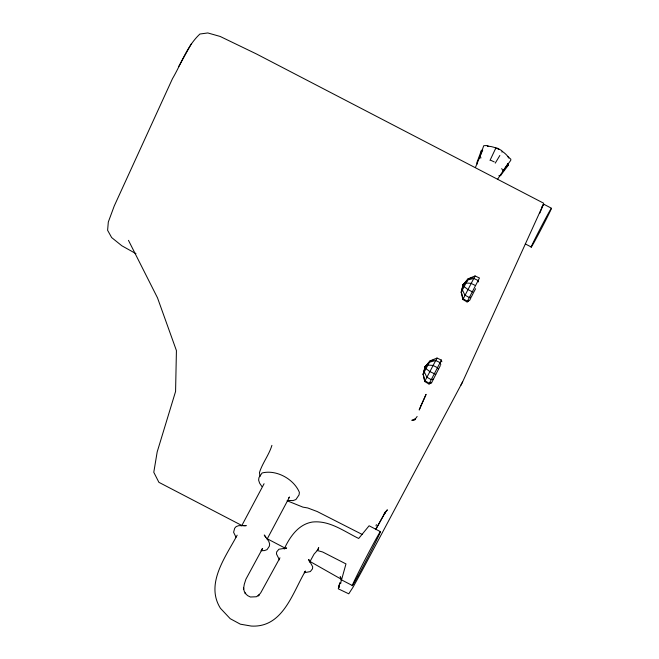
<?xml version="1.0" encoding="UTF-8"?>
<svg xmlns="http://www.w3.org/2000/svg" width="659" height="659" viewBox="0 0 659 659"><rect width="100%" height="100%" fill="white"/><g stroke="black" fill="none" stroke-linecap="round" stroke-linejoin="round"><path stroke-width="0.99" d="M441.827 361.799L441.423 360.094L437.024 358.059L430.187 360.819L425.096 366.799L424.289 371.857L423.127 374.403L424.808 381.586L428.993 384.016L431.439 383.044L440.336 365.613M340.67 583.668L341.197 580.53L340.769 578.931L309.961 561.452M481.185 151.776L481.416 150.425A3.74 1.763 22.6 0 1 482.643 150.095M339.336 584.591L338.792 587.704L339.92 582.778L338.289 588.808L348.759 593.817L353.199 586.938L362.409 570.068L462.634 381.841L543.321 204.479L539.845 213.046M440.797 364.765L439.981 362.565L435.607 360.489L429.363 362.219L425.096 366.799L423.951 373.002L423.127 374.403L425.096 366.799L430.187 360.819L424.289 371.857L426.818 377.187L431.044 379.535L433.185 379.222M462.008 290.907L463.153 284.713L468.244 278.732L475.081 275.973L479.48 277.999L467.05 301.929L462.865 299.499L461.185 292.308L463.153 284.713L468.244 278.732L461.185 292.308M427.057 365.086L425.096 366.799L423.251 373.983L424.808 381.586M341.634 579.525L345.975 563.915L322.663 551.995L317.481 550.553M376.025 525.882L376.38 524.613M428.993 384.016L441.423 360.094L441.201 360.827M436.81 358.784L437.024 358.059L425.022 380.861L429.215 383.283L431.629 382.409M462.865 299.499L475.081 275.973L474.867 276.698M271.912 445.36C269.029 454.965 262.422 463.013 259.457 472.594L259.984 476.383M481.416 150.425L476.861 162.707L477.248 163.984M475.394 167.518L482.685 150.104M495.51 148.72L495.782 148.135L497.644 148.25L501.557 150.524A3.74 1.252 27.9 0 1 501.903 152.064M490.008 160.401L495.782 148.135M498.888 175.681L500.478 175.648L500.807 174.981M470.856 297.926L469.686 300.323L467.272 301.188L463.079 298.774L461.308 291.896L463.153 284.713L467.42 280.133L473.664 278.403L478.039 280.47L478.582 281.937M543.65 203.211L256.466 53.972L220.155 36.451L207.807 32.95L199.932 34.021C186.95 46.048 181.332 63.676 172.501 78.619L114.262 205.938L108.315 222.009L107.606 230.296L111.659 237.569L121.849 245.782L135.976 253.666M473.335 293.049L471.243 297.135L469.101 297.448L464.875 295.092L462.346 289.771L463.153 284.713L467.083 281.269M460.814 385.391L462.634 381.841M475.609 288.708L473.747 292.234L472.042 291.698L467.775 289.441L464.018 286.5L463.153 284.713L465.88 282.975L470.987 283.329L475.312 285.487M241.664 525.849L264.078 483.722M267.134 539.087L289.523 497.018L288.436 498.237M284.161 549.046C289.754 537.085 298.23 524.366 312.3 522.052C329.541 520.124 344.056 531.385 358.702 538.469L369.106 525.783L380.325 531.615M279.96 557.819L260.733 592.828L258.13 595.975L259.135 594.871L256.335 596.757L250.404 597.013L247.512 595.563L244.975 592.943L245.626 593.718L244.135 591.065L243.632 587.844L243.468 589.294L244.283 584.286L245.898 579.236L262.611 548.403L261.516 549.614M309.631 562.234L314.055 554.12L318.165 549.54L318.709 547.645L317.136 550.611M237.158 535.174C225.955 556.484 204.933 583.668 220.452 608.306L230.222 618.694L240.362 624.18L251.211 626.05C283.032 627.961 292.563 592.614 305.43 571.056L304.334 572.276M191.275 43.914L178.787 66.37M375.63 529.614L385.416 512.076L383.95 514.514L387.368 509.819L384.774 512.677M376.165 528.666L385.416 512.076M495.255 163.144L499.86 155.475M497.644 179.166L508.081 163.391M500.478 175.648L508.328 165.203L507.949 163.506M417.139 416.488L414.75 419.709L411.826 420.31L415.285 419.594L415.145 418.86L413.704 419.486M507.521 165.722L508.328 165.203M425.294 368.48L425.096 366.799L427.823 365.07L432.93 365.424L437.255 367.574L438.482 369.032M467.05 301.929L468.681 301.27M468.121 279.144L472.94 277.398M430.063 361.239L433.919 359.839M284.787 548.692L286.673 548.016L278.897 549.244L276.665 551.937L276.483 553.997L279.432 559.845M304.269 572.729L310.348 571.559L312.49 568.832L312.687 566.789L308.709 559.466L309.368 561.468M481.095 157.847L479.48 157.929L479.225 158.481L483.739 145.697L486.877 145.54A3.74 1.425 22.7 0 1 488.657 146.298M243.69 525.742L246.244 525.643L238.731 525.651L236.169 526.582L234.686 528.238L233.599 532.266L236.013 537.233M260.997 550.718L264.473 550.578L267.043 549.647L269.333 546.237L269.638 543.972L268.74 541.237L264.251 535.001L265.75 537.209M287.332 500.436L293.041 500.585L295.899 499.555L299.062 494.901L299.4 492.38C293.848 479.002 276.269 469.34 262.084 472.981L258.962 477.577L258.616 480.106L259.613 483.154L261.887 486.499M490.906 160.351L494.25 161.916M435.69 374.328L429.717 371.528L425.961 368.595L425.096 366.799M287.184 500.774L302.901 507.133L307.712 507.957L317.201 511.532L362.261 534.482M543.683 204.175L551.394 208.186M525.297 243.921L531.302 247.043M242.059 525.602L158.893 482.322L153.786 472.289L157.18 451.934L175.574 391.471L176.423 350.588L157.493 297.827L128.464 240.346M341.609 579.928L352.433 585.554M267.414 538.856L284.655 547.893M507.587 156.372L510.857 159.206L510.725 160.384L503.13 170.829L501.688 168.605M541.459 207.865A21.945 0.519 -62.5 0 1 543.518 204.875M487.306 146.282A14.523 6.178 28.1 0 1 498.978 149.42M502.216 151.348A14.523 6.178 28.1 0 1 508.789 158.036M420.936 405.656L419.19 410.022L426.085 394.346L420.936 405.656M341.576 579.673L340.225 576.847L341.576 579.673M357.804 576.287A30.471 0.725 -62.5 0 0 380.325 532.035A30.471 0.725 -62.5 0 0 361.008 567.44A30.471 0.725 -62.5 0 0 357.804 576.287M534.49 241.606A21.945 0.519 -62.5 0 0 551.237 208.887A21.945 0.519 -62.5 0 0 538.321 232.355A21.945 0.519 -62.5 0 0 534.49 241.606"/></g></svg>
